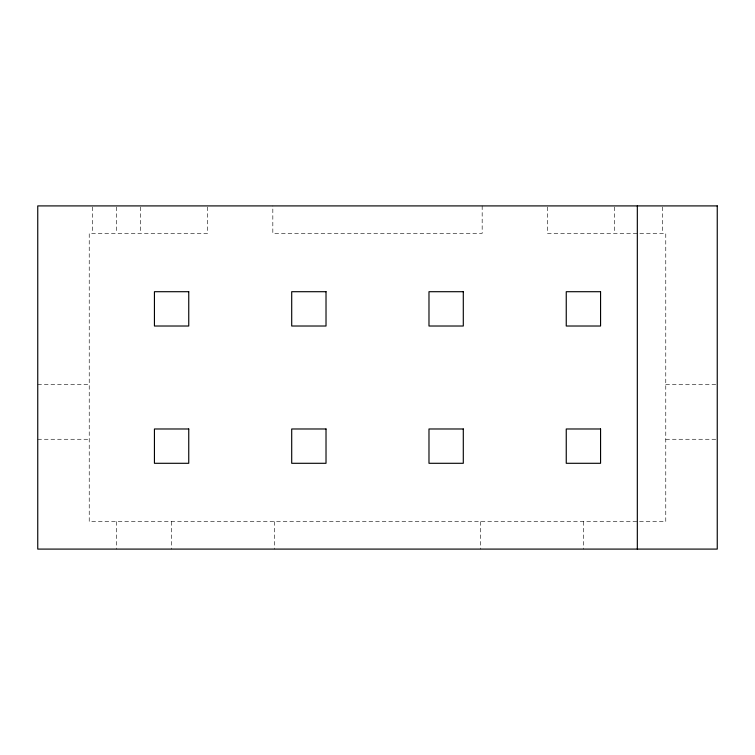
<?xml version="1.0" encoding="UTF-8"?>
<svg xmlns="http://www.w3.org/2000/svg" width="755" height="755" viewBox="0 0 755 755"><rect width="100%" height="100%" fill="white"/><g stroke="black" fill="none" stroke-linecap="round" stroke-linejoin="round"><path stroke-width="0.57" stroke-dasharray="3.77 2.83" d="M37.75 384.361L89.232 384.361M665.768 384.361L717.25 384.361M37.75 439.268L89.232 439.268M665.768 439.268L717.25 439.268M662.343 207.049L662.343 233.361M614.296 207.049L614.296 233.361M583.407 521.639L583.407 549.093M547.375 207.049L547.375 233.361L665.768 233.361L665.768 521.639L89.232 521.639L89.232 233.361L207.625 233.361L207.625 207.049M482.171 205.907L482.171 233.361L272.829 233.361L272.829 205.907M480.454 521.639L480.454 549.093M274.546 521.639L274.546 549.093M171.593 521.639L171.593 549.093M140.704 207.049L140.704 233.361M116.685 207.049L116.685 233.361M116.685 521.639L116.685 549.093M92.657 207.049L92.657 233.361"/><path stroke-width="1.13" d="M637.324 205.907L637.324 549.093M717.25 205.907L37.75 205.907L37.75 549.093L717.25 549.093L717.25 205.907M188.75 291.704L154.435 291.704L154.435 326.018L188.75 326.018L188.75 291.704M326.018 291.704L291.704 291.704L291.704 326.018L326.018 326.018L326.018 291.704M463.296 291.704L428.982 291.704L428.982 326.018L463.296 326.018L463.296 291.704M600.565 291.704L566.25 291.704L566.25 326.018L600.565 326.018L600.565 291.704M188.75 428.982L154.435 428.982L154.435 463.296L188.75 463.296L188.75 428.982M326.018 428.982L291.704 428.982L291.704 463.296L326.018 463.296L326.018 428.982M463.296 428.982L428.982 428.982L428.982 463.296L463.296 463.296L463.296 428.982M600.565 428.982L566.25 428.982L566.25 463.296L600.565 463.296L600.565 428.982"/></g></svg>
